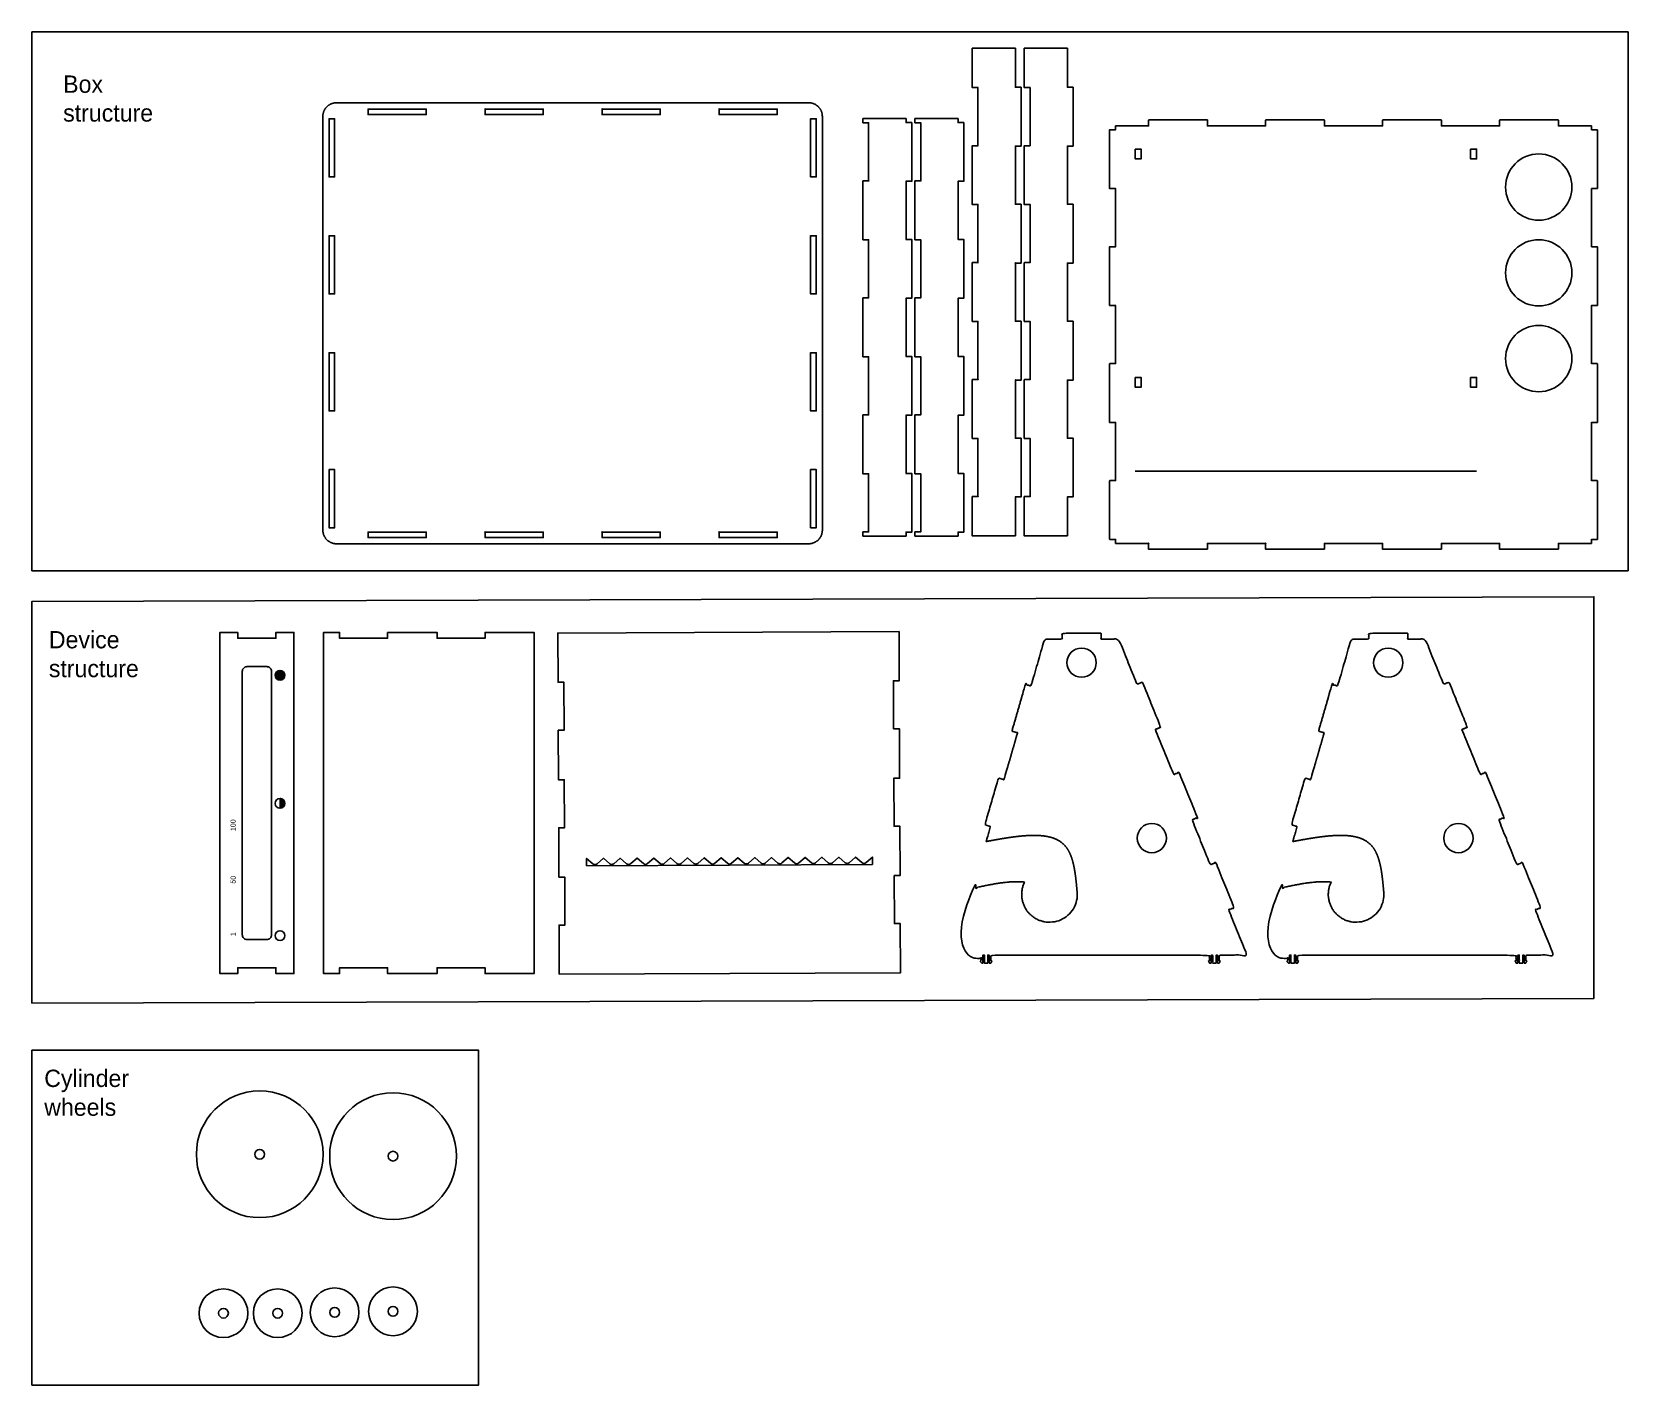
# Model space of a CAD drawing. Header units: millimetres. Extents: x 26 to 845, y 618 to 1312.
import ezdxf

# ---------------------------------------------------------------- set-up
doc = ezdxf.new("R2010")
doc.units = ezdxf.units.MM
doc.layers.get('0').update_dxf_attribs({"color": 18, "true_color": 0x000000})
pattern_1 = [(45, (-146.1885, 236.76542), (-0.21213203, 0.21213203), []), (45, (-145.977, 236.76542), (-0.21213203, 0.21213203), [0.3, -0.15])]

msp = doc.modelspace()

# ---------------------------------------------------------------- hatches: boundary and pattern name
h = msp.add_hatch()
h.set_pattern_fill('JIS_STN_1E', color=256, scale=0.3)
h.set_pattern_definition(pattern_1)
h.paths.add_polyline_path([(156.05, 982.15, 1), (151.05, 982.15, 1)])
h = msp.add_hatch()
h.set_pattern_fill('JIS_STN_1E', color=256, scale=0.3)
h.set_pattern_definition(pattern_1)
h.paths.add_polyline_path([(153.55, 918.91), (153.55, 913.91, 1)])

# ---------------------------------------------------------------- linework, layer by layer
for p, q in [((198.7, 1272.63), (228.52, 1272.63)), ((258.7, 1272.63), (288.52, 1272.63)), ((318.7, 1272.63), (348.52, 1272.63)), ((378.7, 1272.63), (408.52, 1272.63)), ((178.71, 1237.82), (178.71, 1267.64)), ((178.71, 1177.82), (178.71, 1207.64)), ((178.71, 1117.82), (178.71, 1147.64)), ((178.71, 1057.82), (178.71, 1087.64)), ((592.23, 1086.78), (767.23, 1086.78))]:
    msp.add_line(p, q)
at = {"color": 0}
for p, q in [((530.73, 1053.69), (530.73, 1073.62)), ((557.43, 1053.69), (557.43, 1073.62))]:
    msp.add_line(p, q, dxfattribs=at)
for points in [[(26.29, 1035.78), (844.97, 1035.78), (844.97, 1312.17), (26.29, 1312.17)], [(431.71, 1268.83), (431.69, 1269.3), (431.67, 1269.54), (431.64, 1269.78), (431.61, 1270.02), (431.56, 1270.25), (431.51, 1270.48), (431.45, 1270.71), (431.38, 1270.94), (431.3, 1271.17), (431.22, 1271.39), (431.13, 1271.62), (431.03, 1271.83), (430.92, 1272.05), (430.81, 1272.26), (430.69, 1272.46), (430.56, 1272.67), (430.43, 1272.86), (430.29, 1273.06), (430.14, 1273.24), (429.99, 1273.43), (429.82, 1273.6), (429.66, 1273.78), (429.49, 1273.94), (429.31, 1274.1), (429.13, 1274.26), (428.94, 1274.4), (428.75, 1274.55), (428.55, 1274.68), (428.35, 1274.81), (428.14, 1274.93), (427.93, 1275.04), (427.72, 1275.15), (427.5, 1275.25), (427.28, 1275.34), (427.05, 1275.42), (426.83, 1275.5), (426.6, 1275.57), (426.37, 1275.63), (426.13, 1275.68), (425.9, 1275.72), (425.66, 1275.76), (425.42, 1275.79), (425.19, 1275.81), (424.95, 1275.82), (424.71, 1275.83), (182.51, 1275.83), (182.27, 1275.82), (182.03, 1275.81), (181.79, 1275.79), (181.56, 1275.76), (181.32, 1275.72), (181.09, 1275.68), (180.85, 1275.63), (180.62, 1275.57), (180.39, 1275.5), (180.17, 1275.42), (179.94, 1275.34), (179.72, 1275.25), (179.5, 1275.15), (179.29, 1275.04), (179.08, 1274.93), (178.87, 1274.81), (178.67, 1274.68), (178.47, 1274.55), (178.28, 1274.4), (178.09, 1274.26), (177.91, 1274.1), (177.73, 1273.94), (177.56, 1273.78), (177.39, 1273.6), (177.23, 1273.43), (177.08, 1273.24), (176.93, 1273.06), (176.79, 1272.86), (176.66, 1272.67), (176.53, 1272.46), (176.41, 1272.26), (176.29, 1272.05), (176.19, 1271.83), (176.09, 1271.62), (176, 1271.39), (175.91, 1271.17), (175.84, 1270.94), (175.77, 1270.71), (175.71, 1270.48), (175.66, 1270.25), (175.61, 1270.02), (175.58, 1269.78), (175.55, 1269.54), (175.53, 1269.3), (175.51, 1269.07), (175.51, 1268.83), (175.51, 1056.63), (175.51, 1056.39), (175.53, 1056.15), (175.55, 1055.91), (175.58, 1055.67), (175.61, 1055.44), (175.66, 1055.2), (175.71, 1054.97), (175.77, 1054.74), (175.84, 1054.51), (175.91, 1054.28), (176, 1054.06), (176.09, 1053.84), (176.19, 1053.62), (176.29, 1053.41), (176.41, 1053.2), (176.53, 1052.99), (176.66, 1052.79), (176.79, 1052.59), (176.93, 1052.4), (177.08, 1052.21), (177.23, 1052.03), (177.39, 1051.85), (177.56, 1051.68), (177.73, 1051.51), (177.91, 1051.35), (178.09, 1051.2), (178.28, 1051.05), (178.47, 1050.91), (178.67, 1050.77), (178.87, 1050.65), (179.08, 1050.53), (179.29, 1050.41), (179.5, 1050.31), (179.72, 1050.21), (179.94, 1050.11), (180.17, 1050.03), (180.39, 1049.95), (180.62, 1049.89), (180.85, 1049.83), (181.09, 1049.77), (181.32, 1049.73), (181.56, 1049.69), (181.79, 1049.66), (182.03, 1049.64), (182.27, 1049.63), (182.51, 1049.63), (424.71, 1049.63), (424.95, 1049.63), (425.19, 1049.64), (425.42, 1049.66), (425.66, 1049.69), (425.9, 1049.73), (426.13, 1049.77), (426.37, 1049.83), (426.6, 1049.89), (426.83, 1049.95), (427.05, 1050.03), (427.28, 1050.11), (427.5, 1050.21), (427.72, 1050.31), (427.93, 1050.41), (428.14, 1050.53), (428.35, 1050.65), (428.55, 1050.77), (428.75, 1050.91), (428.94, 1051.05), (429.13, 1051.2), (429.31, 1051.35), (429.49, 1051.51), (429.66, 1051.68), (429.82, 1051.85), (429.99, 1052.03), (430.14, 1052.21), (430.29, 1052.4), (430.43, 1052.59), (430.56, 1052.79), (430.69, 1052.99), (430.81, 1053.2), (430.92, 1053.41), (431.03, 1053.62), (431.13, 1053.84), (431.22, 1054.06), (431.3, 1054.28), (431.38, 1054.51), (431.45, 1054.74), (431.51, 1054.97), (431.56, 1055.2), (431.61, 1055.44), (431.64, 1055.67), (431.67, 1055.91), (431.69, 1056.15), (431.7, 1056.39), (431.71, 1056.63)], [(592.23, 1252.05), (595.23, 1252.05), (595.23, 1247.05), (592.23, 1247.05)], [(764.23, 1252.05), (767.23, 1252.05), (767.23, 1247.05), (764.23, 1247.05)], [(592.23, 1134.93), (595.23, 1134.93), (595.23, 1129.93), (592.23, 1129.93)], [(764.23, 1134.93), (767.23, 1134.93), (767.23, 1129.93), (764.23, 1129.93)], [(26.29, 814), (827.47, 816.38), (827.47, 1022.41), (26.29, 1020.03)], [(131.88, 1004.11), (131.88, 1001.11), (151.48, 1001.11), (151.48, 1004.11), (160.68, 1004.11), (160.68, 829.11), (151.48, 829.11), (151.48, 832.11), (131.88, 832.11), (131.88, 829.11), (122.68, 829.11), (122.68, 1004.11)], [(208.69, 1004.11), (234.09, 1004.11), (234.09, 1001.11), (258.69, 1001.11), (258.69, 1004.11), (283.89, 1004.11), (283.89, 829.11), (258.69, 829.11), (258.69, 832.11), (234.09, 832.11), (234.09, 829.11), (208.69, 829.11), (208.69, 832.11), (184.09, 832.11), (184.09, 829.11), (175.89, 829.11), (175.89, 1004.11), (184.09, 1004.11), (184.09, 1001.11), (208.69, 1001.11)], [(471.03, 1004.53), (471.14, 979.33), (468.14, 979.31), (468.25, 954.72), (471.25, 954.73), (471.36, 929.33), (468.36, 929.32), (468.47, 904.72), (471.47, 904.73), (471.58, 879.41), (468.58, 879.39), (468.69, 854.79), (471.69, 854.81), (471.8, 829.6), (296.8, 828.83), (296.69, 854.04), (299.69, 854.04), (299.58, 878.64), (296.58, 878.64), (296.47, 903.96), (299.47, 903.97), (299.36, 928.57), (296.36, 928.56), (296.25, 953.96), (299.25, 953.97), (299.14, 978.57), (296.14, 978.56), (296.03, 1003.76)], [(26.29, 789.82), (255.38, 789.82), (255.38, 618.05), (26.29, 618.05)]]:
    msp.add_lwpolyline(points, close=True)
for points in [[(530.73, 1073.62), (530.72, 1073.65), (530.69, 1073.65), (530.69, 1073.62), (530.72, 1073.61), (533.65, 1073.61), (533.7, 1073.64), (533.73, 1073.69), (533.73, 1103.73), (533.7, 1103.78), (533.65, 1103.81), (530.72, 1103.81), (530.69, 1103.8), (530.69, 1103.77), (530.72, 1103.77), (530.73, 1103.8), (530.73, 1133.62), (530.72, 1133.65), (530.69, 1133.65), (530.69, 1133.62), (530.72, 1133.61), (533.65, 1133.61), (533.7, 1133.64), (533.73, 1133.69), (533.73, 1163.73), (533.7, 1163.78), (533.65, 1163.81), (530.72, 1163.81), (530.69, 1163.79), (530.69, 1163.77), (530.72, 1163.77), (530.73, 1163.8), (530.73, 1193.62), (530.72, 1193.65), (530.69, 1193.65), (530.69, 1193.62), (530.72, 1193.61), (533.65, 1193.61), (533.7, 1193.64), (533.73, 1193.69), (533.73, 1223.73), (533.7, 1223.78), (533.65, 1223.81), (530.72, 1223.81), (530.69, 1223.8), (530.69, 1223.77), (530.72, 1223.77), (530.73, 1223.8), (530.73, 1253.62), (530.72, 1253.65), (530.69, 1253.65), (530.69, 1253.62), (530.72, 1253.61), (533.65, 1253.61), (533.7, 1253.64), (533.73, 1253.69), (533.73, 1283.73), (533.7, 1283.78), (533.65, 1283.81), (530.72, 1283.81), (530.69, 1283.8), (530.69, 1283.77), (530.72, 1283.77), (530.73, 1283.8), (530.73, 1303.73), (530.7, 1303.78), (530.65, 1303.81), (508.61, 1303.81), (508.56, 1303.78), (508.53, 1303.73), (508.53, 1283.69), (508.56, 1283.64), (508.61, 1283.61), (511.54, 1283.61), (511.57, 1283.62), (511.57, 1283.65), (511.55, 1283.65), (511.53, 1283.62), (511.53, 1253.8), (511.55, 1253.77), (511.57, 1253.77), (511.57, 1253.8), (511.54, 1253.81), (508.61, 1253.81), (508.56, 1253.78), (508.53, 1253.73), (508.53, 1223.69), (508.56, 1223.64), (508.61, 1223.61), (511.54, 1223.61), (511.57, 1223.62), (511.57, 1223.65), (511.55, 1223.65), (511.53, 1223.62), (511.53, 1193.8), (511.55, 1193.77), (511.57, 1193.77), (511.57, 1193.8), (511.54, 1193.81), (508.61, 1193.81), (508.56, 1193.78), (508.53, 1193.73), (508.53, 1163.69), (508.56, 1163.64), (508.61, 1163.61), (511.54, 1163.61), (511.57, 1163.62), (511.57, 1163.65), (511.55, 1163.65), (511.53, 1163.62), (511.53, 1133.8), (511.55, 1133.77), (511.57, 1133.77), (511.57, 1133.8), (511.54, 1133.81), (508.61, 1133.81), (508.56, 1133.78), (508.53, 1133.73), (508.53, 1103.69), (508.56, 1103.64), (508.61, 1103.61), (511.54, 1103.61), (511.57, 1103.62), (511.57, 1103.65), (511.55, 1103.65), (511.53, 1103.62), (511.53, 1073.8), (511.55, 1073.77), (511.57, 1073.77), (511.57, 1073.8), (511.54, 1073.81), (508.61, 1073.81), (508.56, 1073.78), (508.53, 1073.73), (508.53, 1053.69), (508.56, 1053.64), (508.61, 1053.61), (530.65, 1053.61), (530.7, 1053.64), (530.73, 1053.69)], [(557.43, 1073.62), (557.42, 1073.65), (557.39, 1073.65), (557.39, 1073.62), (557.42, 1073.61), (560.35, 1073.61), (560.4, 1073.64), (560.43, 1073.69), (560.43, 1103.73), (560.4, 1103.78), (560.35, 1103.81), (557.42, 1103.81), (557.39, 1103.8), (557.39, 1103.77), (557.42, 1103.77), (557.43, 1103.8), (557.43, 1133.62), (557.42, 1133.65), (557.39, 1133.65), (557.39, 1133.62), (557.42, 1133.61), (560.35, 1133.61), (560.4, 1133.64), (560.43, 1133.69), (560.43, 1163.73), (560.4, 1163.78), (560.35, 1163.81), (557.42, 1163.81), (557.39, 1163.79), (557.39, 1163.77), (557.42, 1163.77), (557.43, 1163.8), (557.43, 1193.62), (557.42, 1193.65), (557.39, 1193.65), (557.39, 1193.62), (557.42, 1193.61), (560.35, 1193.61), (560.4, 1193.64), (560.43, 1193.69), (560.43, 1223.73), (560.4, 1223.78), (560.35, 1223.81), (557.42, 1223.81), (557.39, 1223.8), (557.39, 1223.77), (557.42, 1223.77), (557.43, 1223.8), (557.43, 1253.62), (557.42, 1253.65), (557.39, 1253.65), (557.39, 1253.62), (557.42, 1253.61), (560.35, 1253.61), (560.4, 1253.64), (560.43, 1253.69), (560.43, 1283.73), (560.4, 1283.78), (560.35, 1283.81), (557.42, 1283.81), (557.39, 1283.8), (557.39, 1283.77), (557.42, 1283.77), (557.43, 1283.8), (557.43, 1303.73), (557.4, 1303.78), (557.35, 1303.81), (535.32, 1303.81), (535.26, 1303.78), (535.23, 1303.73), (535.23, 1283.69), (535.26, 1283.64), (535.32, 1283.61), (538.24, 1283.61), (538.27, 1283.62), (538.27, 1283.65), (538.25, 1283.65), (538.23, 1283.62), (538.23, 1253.8), (538.25, 1253.77), (538.27, 1253.77), (538.27, 1253.8), (538.24, 1253.81), (535.32, 1253.81), (535.26, 1253.78), (535.23, 1253.73), (535.23, 1223.69), (535.26, 1223.64), (535.32, 1223.61), (538.24, 1223.61), (538.27, 1223.62), (538.27, 1223.65), (538.25, 1223.65), (538.23, 1223.62), (538.23, 1193.8), (538.25, 1193.77), (538.27, 1193.77), (538.27, 1193.8), (538.24, 1193.81), (535.32, 1193.81), (535.26, 1193.78), (535.23, 1193.73), (535.23, 1163.69), (535.26, 1163.64), (535.32, 1163.61), (538.24, 1163.61), (538.27, 1163.62), (538.27, 1163.65), (538.25, 1163.65), (538.23, 1163.62), (538.23, 1133.8), (538.25, 1133.77), (538.27, 1133.77), (538.27, 1133.8), (538.24, 1133.81), (535.32, 1133.81), (535.26, 1133.78), (535.23, 1133.73), (535.23, 1103.69), (535.26, 1103.64), (535.32, 1103.61), (538.24, 1103.61), (538.27, 1103.62), (538.27, 1103.65), (538.25, 1103.65), (538.23, 1103.62), (538.23, 1073.8), (538.25, 1073.77), (538.27, 1073.77), (538.27, 1073.8), (538.24, 1073.81), (535.32, 1073.81), (535.26, 1073.78), (535.23, 1073.73), (535.23, 1053.69), (535.26, 1053.64), (535.32, 1053.61), (557.35, 1053.61), (557.4, 1053.64), (557.43, 1053.69)], [(474.66, 1055.54), (474.64, 1055.57), (474.62, 1055.57), (474.61, 1055.54), (474.64, 1055.53), (477.57, 1055.53), (477.62, 1055.56), (477.66, 1055.61), (477.66, 1085.65), (477.62, 1085.7), (477.57, 1085.73), (474.64, 1085.73), (474.61, 1085.71), (474.62, 1085.69), (474.64, 1085.69), (474.66, 1085.72), (474.66, 1115.54), (474.64, 1115.57), (474.62, 1115.57), (474.61, 1115.54), (474.64, 1115.53), (477.57, 1115.53), (477.62, 1115.56), (477.66, 1115.61), (477.66, 1145.65), (477.62, 1145.7), (477.57, 1145.73), (474.64, 1145.73), (474.61, 1145.71), (474.62, 1145.69), (474.64, 1145.69), (474.66, 1145.72), (474.66, 1175.54), (474.64, 1175.57), (474.62, 1175.57), (474.61, 1175.54), (474.64, 1175.53), (477.57, 1175.53), (477.62, 1175.56), (477.66, 1175.61), (477.66, 1205.65), (477.62, 1205.7), (477.57, 1205.73), (474.64, 1205.73), (474.61, 1205.71), (474.62, 1205.69), (474.64, 1205.69), (474.66, 1205.72), (474.66, 1235.54), (474.64, 1235.57), (474.62, 1235.57), (474.61, 1235.54), (474.64, 1235.53), (477.57, 1235.53), (477.62, 1235.56), (477.66, 1235.61), (477.66, 1265.65), (477.62, 1265.7), (477.57, 1265.73), (474.64, 1265.73), (474.61, 1265.71), (474.62, 1265.69), (474.64, 1265.69), (474.66, 1265.72), (474.66, 1267.64), (474.62, 1267.7), (474.57, 1267.73), (452.54, 1267.73), (452.48, 1267.7), (452.45, 1267.64), (452.45, 1265.61), (452.48, 1265.56), (452.54, 1265.53), (455.46, 1265.53), (455.5, 1265.55), (455.49, 1265.57), (455.47, 1265.57), (455.45, 1265.54), (455.45, 1235.72), (455.47, 1235.69), (455.49, 1235.69), (455.5, 1235.71), (455.46, 1235.73), (452.54, 1235.73), (452.48, 1235.7), (452.45, 1235.65), (452.45, 1205.61), (452.48, 1205.56), (452.54, 1205.53), (455.46, 1205.53), (455.5, 1205.54), (455.49, 1205.57), (455.47, 1205.57), (455.45, 1205.54), (455.45, 1175.72), (455.47, 1175.69), (455.49, 1175.69), (455.5, 1175.71), (455.46, 1175.73), (452.54, 1175.73), (452.48, 1175.7), (452.45, 1175.65), (452.45, 1145.61), (452.48, 1145.56), (452.54, 1145.53), (455.46, 1145.53), (455.5, 1145.54), (455.49, 1145.57), (455.47, 1145.57), (455.45, 1145.54), (455.45, 1115.72), (455.47, 1115.69), (455.49, 1115.69), (455.5, 1115.71), (455.46, 1115.73), (452.54, 1115.73), (452.48, 1115.7), (452.45, 1115.65), (452.45, 1085.61), (452.48, 1085.56), (452.54, 1085.53), (455.46, 1085.53), (455.5, 1085.54), (455.49, 1085.57), (455.47, 1085.57), (455.45, 1085.54), (455.45, 1055.72), (455.47, 1055.69), (455.49, 1055.69), (455.5, 1055.71), (455.46, 1055.73), (452.54, 1055.73), (452.48, 1055.7), (452.45, 1055.65), (452.45, 1053.61), (452.48, 1053.56), (452.54, 1053.53), (474.57, 1053.53), (474.62, 1053.56), (474.66, 1053.61), (474.66, 1055.54)], [(501.35, 1055.54), (501.34, 1055.57), (501.32, 1055.57), (501.31, 1055.54), (501.34, 1055.53), (504.27, 1055.53), (504.32, 1055.56), (504.35, 1055.61), (504.35, 1085.65), (504.32, 1085.7), (504.27, 1085.73), (501.34, 1085.73), (501.31, 1085.71), (501.32, 1085.69), (501.34, 1085.69), (501.35, 1085.72), (501.35, 1115.54), (501.34, 1115.57), (501.32, 1115.57), (501.31, 1115.54), (501.34, 1115.53), (504.27, 1115.53), (504.32, 1115.56), (504.35, 1115.61), (504.35, 1145.65), (504.32, 1145.7), (504.27, 1145.73), (501.34, 1145.73), (501.31, 1145.71), (501.32, 1145.69), (501.34, 1145.69), (501.35, 1145.72), (501.35, 1175.54), (501.34, 1175.57), (501.32, 1175.57), (501.31, 1175.54), (501.34, 1175.53), (504.27, 1175.53), (504.32, 1175.56), (504.35, 1175.61), (504.35, 1205.65), (504.32, 1205.7), (504.27, 1205.73), (501.34, 1205.73), (501.31, 1205.71), (501.32, 1205.69), (501.34, 1205.69), (501.35, 1205.72), (501.35, 1235.54), (501.34, 1235.57), (501.32, 1235.57), (501.31, 1235.54), (501.34, 1235.53), (504.27, 1235.53), (504.32, 1235.56), (504.35, 1235.61), (504.35, 1265.65), (504.32, 1265.7), (504.27, 1265.73), (501.34, 1265.73), (501.31, 1265.71), (501.32, 1265.69), (501.34, 1265.69), (501.35, 1265.72), (501.35, 1267.64), (501.32, 1267.7), (501.27, 1267.73), (479.24, 1267.73), (479.18, 1267.7), (479.15, 1267.64), (479.15, 1265.61), (479.18, 1265.56), (479.24, 1265.53), (482.16, 1265.53), (482.2, 1265.55), (482.19, 1265.57), (482.17, 1265.57), (482.15, 1265.54), (482.15, 1235.72), (482.17, 1235.69), (482.19, 1235.69), (482.2, 1235.71), (482.16, 1235.73), (479.24, 1235.73), (479.18, 1235.7), (479.15, 1235.65), (479.15, 1205.61), (479.18, 1205.56), (479.24, 1205.53), (482.16, 1205.53), (482.2, 1205.54), (482.19, 1205.57), (482.17, 1205.57), (482.15, 1205.54), (482.15, 1175.72), (482.17, 1175.69), (482.19, 1175.69), (482.2, 1175.71), (482.16, 1175.73), (479.24, 1175.73), (479.18, 1175.7), (479.15, 1175.65), (479.15, 1145.61), (479.18, 1145.56), (479.24, 1145.53), (482.16, 1145.53), (482.2, 1145.54), (482.19, 1145.57), (482.17, 1145.57), (482.15, 1145.54), (482.15, 1115.72), (482.17, 1115.69), (482.19, 1115.69), (482.2, 1115.71), (482.16, 1115.73), (479.24, 1115.73), (479.18, 1115.7), (479.15, 1115.65), (479.15, 1085.61), (479.18, 1085.56), (479.24, 1085.53), (482.16, 1085.53), (482.2, 1085.54), (482.19, 1085.57), (482.17, 1085.57), (482.15, 1085.54), (482.15, 1055.72), (482.17, 1055.69), (482.19, 1055.69), (482.2, 1055.71), (482.16, 1055.73), (479.24, 1055.73), (479.18, 1055.7), (479.15, 1055.65), (479.15, 1053.61), (479.18, 1053.56), (479.24, 1053.53), (501.27, 1053.53), (501.32, 1053.56), (501.35, 1053.61), (501.35, 1055.54)], [(599.06, 1049.81), (599.1, 1049.83), (599.09, 1049.85), (599.07, 1049.85), (599.06, 1049.82), (599.06, 1046.89), (599.08, 1046.84), (599.14, 1046.81), (629.17, 1046.81), (629.23, 1046.84), (629.26, 1046.89), (629.26, 1049.82), (629.24, 1049.85), (629.22, 1049.85), (629.21, 1049.83), (629.24, 1049.81), (659.06, 1049.81), (659.1, 1049.83), (659.09, 1049.85), (659.07, 1049.85), (659.05, 1049.82), (659.05, 1046.89), (659.08, 1046.84), (659.14, 1046.81), (689.17, 1046.81), (689.23, 1046.84), (689.26, 1046.89), (689.26, 1049.82), (689.24, 1049.85), (689.22, 1049.85), (689.21, 1049.83), (689.24, 1049.81), (719.06, 1049.81), (719.1, 1049.83), (719.09, 1049.85), (719.07, 1049.85), (719.05, 1049.82), (719.05, 1046.89), (719.08, 1046.84), (719.14, 1046.81), (749.17, 1046.81), (749.23, 1046.84), (749.26, 1046.89), (749.26, 1049.82), (749.24, 1049.85), (749.22, 1049.85), (749.21, 1049.83), (749.24, 1049.81), (779.07, 1049.81), (779.1, 1049.83), (779.09, 1049.85), (779.07, 1049.85), (779.06, 1049.82), (779.06, 1046.89), (779.08, 1046.84), (779.14, 1046.81), (809.17, 1046.81), (809.23, 1046.84), (809.26, 1046.89), (809.26, 1049.82), (809.24, 1049.85), (809.22, 1049.85), (809.21, 1049.83), (809.24, 1049.81), (826.17, 1049.81), (826.22, 1049.84), (826.26, 1049.89), (826.26, 1051.82), (826.24, 1051.85), (826.22, 1051.85), (826.21, 1051.83), (826.24, 1051.81), (829.17, 1051.81), (829.23, 1051.84), (829.26, 1051.89), (829.26, 1081.93), (829.23, 1081.98), (829.17, 1082.01), (826.24, 1082.01), (826.21, 1082), (826.22, 1081.97), (826.24, 1081.97), (826.26, 1082), (826.26, 1111.82), (826.24, 1111.85), (826.22, 1111.85), (826.21, 1111.83), (826.24, 1111.81), (829.17, 1111.81), (829.23, 1111.84), (829.26, 1111.89), (829.26, 1141.93), (829.23, 1141.98), (829.17, 1142.01), (826.24, 1142.01), (826.21, 1142), (826.22, 1141.97), (826.24, 1141.97), (826.26, 1142), (826.26, 1171.82), (826.24, 1171.85), (826.22, 1171.85), (826.21, 1171.83), (826.24, 1171.81), (829.17, 1171.81), (829.23, 1171.84), (829.26, 1171.89), (829.26, 1201.93), (829.23, 1201.98), (829.17, 1202.01), (826.24, 1202.01), (826.21, 1202), (826.22, 1201.97), (826.24, 1201.97), (826.26, 1202), (826.26, 1231.82), (826.24, 1231.85), (826.22, 1231.85), (826.21, 1231.82), (826.24, 1231.81), (829.17, 1231.81), (829.23, 1231.84), (829.26, 1231.89), (829.26, 1261.93), (829.23, 1261.98), (829.17, 1262.01), (826.24, 1262.01), (826.21, 1262), (826.22, 1261.97), (826.24, 1261.97), (826.26, 1262), (826.26, 1263.93), (826.22, 1263.98), (826.17, 1264.01), (809.24, 1264.01), (809.21, 1264), (809.22, 1263.97), (809.24, 1263.97), (809.26, 1264), (809.26, 1266.93), (809.23, 1266.98), (809.17, 1267.01), (779.14, 1267.01), (779.08, 1266.98), (779.06, 1266.93), (779.06, 1264), (779.07, 1263.97), (779.09, 1263.97), (779.1, 1264), (779.07, 1264.01), (749.24, 1264.01), (749.21, 1264), (749.22, 1263.97), (749.24, 1263.97), (749.26, 1264), (749.26, 1266.93), (749.23, 1266.98), (749.17, 1267.01), (719.14, 1267.01), (719.08, 1266.98), (719.05, 1266.93), (719.05, 1264), (719.07, 1263.97), (719.09, 1263.97), (719.1, 1264), (719.06, 1264.01), (689.24, 1264.01), (689.21, 1264), (689.22, 1263.97), (689.24, 1263.97), (689.26, 1264), (689.26, 1266.93), (689.23, 1266.98), (689.17, 1267.01), (659.14, 1267.01), (659.08, 1266.98), (659.05, 1266.93), (659.05, 1264), (659.07, 1263.97), (659.09, 1263.97), (659.1, 1264), (659.06, 1264.01), (629.24, 1264.01), (629.21, 1264), (629.22, 1263.97), (629.24, 1263.97), (629.26, 1264), (629.26, 1266.93), (629.23, 1266.98), (629.17, 1267.01), (599.14, 1267.01), (599.08, 1266.98), (599.06, 1266.93), (599.06, 1264), (599.07, 1263.97), (599.09, 1263.97), (599.1, 1264), (599.06, 1264.01), (582.14, 1264.01), (582.08, 1263.98), (582.06, 1263.93), (582.06, 1262), (582.07, 1261.97), (582.09, 1261.97), (582.1, 1262), (582.07, 1262.01), (579.14, 1262.01), (579.08, 1261.98), (579.06, 1261.93), (579.06, 1231.89), (579.08, 1231.84), (579.14, 1231.81), (582.07, 1231.81), (582.1, 1231.82), (582.09, 1231.85), (582.07, 1231.85), (582.06, 1231.82), (582.06, 1202), (582.07, 1201.97), (582.09, 1201.97), (582.1, 1202), (582.07, 1202.01), (579.14, 1202.01), (579.08, 1201.98), (579.06, 1201.93), (579.06, 1171.89), (579.08, 1171.84), (579.14, 1171.81), (582.07, 1171.81), (582.1, 1171.83), (582.09, 1171.85), (582.07, 1171.85), (582.06, 1171.82), (582.06, 1142), (582.07, 1141.97), (582.09, 1141.97), (582.1, 1142), (582.07, 1142.01), (579.14, 1142.01), (579.08, 1141.98), (579.06, 1141.93), (579.06, 1111.89), (579.08, 1111.84), (579.14, 1111.81), (582.07, 1111.81), (582.1, 1111.83), (582.09, 1111.85), (582.07, 1111.85), (582.06, 1111.82), (582.06, 1082), (582.07, 1081.97), (582.09, 1081.97), (582.1, 1082), (582.07, 1082.01), (579.14, 1082.01), (579.08, 1081.98), (579.06, 1081.93), (579.06, 1051.89), (579.08, 1051.84), (579.14, 1051.81), (582.07, 1051.81), (582.1, 1051.83), (582.09, 1051.85), (582.07, 1051.85), (582.06, 1051.82), (582.06, 1049.89), (582.08, 1049.84), (582.14, 1049.81), (599.06, 1049.81)]]:
    msp.add_lwpolyline(points, dxfattribs=at)
for points in [[(228.52, 1272.63), (228.55, 1272.64), (228.55, 1272.66), (228.52, 1272.67), (228.51, 1272.64), (228.51, 1269.82), (228.52, 1269.78), (228.55, 1269.79), (228.55, 1269.81), (228.52, 1269.83), (198.7, 1269.83), (198.67, 1269.81), (198.67, 1269.79), (198.7, 1269.78), (198.71, 1269.82), (198.71, 1272.64), (198.7, 1272.67), (198.67, 1272.66), (198.67, 1272.64), (198.7, 1272.63)], [(288.52, 1272.63), (288.55, 1272.64), (288.55, 1272.66), (288.52, 1272.67), (288.51, 1272.64), (288.51, 1269.82), (288.52, 1269.78), (288.55, 1269.79), (288.55, 1269.81), (288.52, 1269.83), (258.7, 1269.83), (258.67, 1269.81), (258.67, 1269.79), (258.69, 1269.78), (258.71, 1269.82), (258.71, 1272.64), (258.69, 1272.67), (258.67, 1272.66), (258.67, 1272.64), (258.7, 1272.63)], [(348.52, 1272.63), (348.55, 1272.64), (348.55, 1272.66), (348.52, 1272.67), (348.51, 1272.64), (348.51, 1269.82), (348.52, 1269.78), (348.55, 1269.79), (348.55, 1269.81), (348.52, 1269.83), (318.7, 1269.83), (318.67, 1269.81), (318.67, 1269.79), (318.7, 1269.78), (318.71, 1269.82), (318.71, 1272.64), (318.7, 1272.67), (318.67, 1272.66), (318.67, 1272.64), (318.7, 1272.63)], [(408.52, 1272.63), (408.55, 1272.64), (408.55, 1272.66), (408.52, 1272.67), (408.51, 1272.64), (408.51, 1269.82), (408.52, 1269.78), (408.55, 1269.79), (408.55, 1269.81), (408.52, 1269.83), (378.7, 1269.83), (378.67, 1269.81), (378.67, 1269.79), (378.7, 1269.78), (378.71, 1269.82), (378.71, 1272.64), (378.7, 1272.67), (378.67, 1272.66), (378.67, 1272.64), (378.7, 1272.63)], [(178.71, 1267.64), (178.7, 1267.67), (178.67, 1267.66), (178.67, 1267.64), (178.7, 1267.63), (181.52, 1267.63), (181.55, 1267.64), (181.55, 1267.66), (181.52, 1267.67), (181.51, 1267.64), (181.51, 1237.82), (181.52, 1237.79), (181.55, 1237.79), (181.55, 1237.81), (181.52, 1237.83), (178.7, 1237.83), (178.67, 1237.81), (178.67, 1237.79), (178.7, 1237.79), (178.71, 1237.82)], [(428.51, 1267.64), (428.51, 1237.82), (428.52, 1237.79), (428.55, 1237.79), (428.55, 1237.81), (428.52, 1237.83), (425.7, 1237.83), (425.67, 1237.81), (425.67, 1237.79), (425.69, 1237.79), (425.71, 1237.82), (425.71, 1267.64), (425.69, 1267.67), (425.67, 1267.66), (425.67, 1267.64), (425.7, 1267.63), (428.52, 1267.63), (428.55, 1267.64), (428.55, 1267.66), (428.52, 1267.67), (428.51, 1267.64)], [(178.71, 1207.64), (178.7, 1207.67), (178.67, 1207.66), (178.67, 1207.64), (178.7, 1207.63), (181.52, 1207.63), (181.55, 1207.64), (181.55, 1207.66), (181.52, 1207.67), (181.51, 1207.64), (181.51, 1177.82), (181.52, 1177.78), (181.55, 1177.79), (181.55, 1177.81), (181.52, 1177.83), (178.7, 1177.83), (178.67, 1177.81), (178.67, 1177.79), (178.7, 1177.78), (178.71, 1177.82)], [(428.51, 1207.64), (428.51, 1177.82), (428.52, 1177.78), (428.55, 1177.79), (428.55, 1177.81), (428.52, 1177.83), (425.7, 1177.83), (425.67, 1177.81), (425.67, 1177.79), (425.69, 1177.78), (425.71, 1177.82), (425.71, 1207.64), (425.69, 1207.67), (425.67, 1207.66), (425.67, 1207.64), (425.7, 1207.63), (428.52, 1207.63), (428.55, 1207.64), (428.55, 1207.66), (428.52, 1207.67), (428.51, 1207.64)], [(178.71, 1147.64), (178.7, 1147.67), (178.67, 1147.66), (178.67, 1147.64), (178.7, 1147.63), (181.52, 1147.63), (181.55, 1147.64), (181.55, 1147.66), (181.52, 1147.67), (181.51, 1147.64), (181.51, 1117.82), (181.52, 1117.78), (181.55, 1117.79), (181.55, 1117.81), (181.52, 1117.83), (178.7, 1117.83), (178.67, 1117.81), (178.67, 1117.79), (178.7, 1117.78), (178.71, 1117.82)], [(428.51, 1147.64), (428.51, 1117.82), (428.52, 1117.78), (428.55, 1117.79), (428.55, 1117.81), (428.52, 1117.83), (425.7, 1117.83), (425.67, 1117.81), (425.67, 1117.79), (425.69, 1117.78), (425.71, 1117.82), (425.71, 1147.64), (425.69, 1147.67), (425.67, 1147.66), (425.67, 1147.64), (425.7, 1147.63), (428.52, 1147.63), (428.55, 1147.64), (428.55, 1147.66), (428.52, 1147.67), (428.51, 1147.64)], [(178.71, 1087.64), (178.7, 1087.67), (178.67, 1087.66), (178.67, 1087.64), (178.7, 1087.63), (181.52, 1087.63), (181.55, 1087.64), (181.55, 1087.66), (181.52, 1087.67), (181.51, 1087.64), (181.51, 1057.82), (181.52, 1057.78), (181.55, 1057.79), (181.55, 1057.81), (181.52, 1057.83), (178.7, 1057.83), (178.67, 1057.81), (178.67, 1057.79), (178.7, 1057.78), (178.71, 1057.82)], [(428.51, 1087.64), (428.51, 1057.82), (428.52, 1057.78), (428.55, 1057.79), (428.55, 1057.81), (428.52, 1057.83), (425.7, 1057.83), (425.67, 1057.81), (425.67, 1057.79), (425.69, 1057.78), (425.71, 1057.82), (425.71, 1087.64), (425.69, 1087.67), (425.67, 1087.66), (425.67, 1087.64), (425.7, 1087.63), (428.52, 1087.63), (428.55, 1087.64), (428.55, 1087.66), (428.52, 1087.67), (428.51, 1087.64)], [(228.52, 1052.83), (198.7, 1052.83), (198.67, 1052.81), (198.67, 1052.79), (198.7, 1052.79), (198.71, 1052.82), (198.71, 1055.64), (198.7, 1055.67), (198.67, 1055.66), (198.67, 1055.64), (198.7, 1055.63), (228.52, 1055.63), (228.55, 1055.64), (228.55, 1055.66), (228.52, 1055.67), (228.51, 1055.64), (228.51, 1052.82), (228.52, 1052.79), (228.55, 1052.79), (228.55, 1052.81), (228.52, 1052.83)], [(288.52, 1052.83), (258.7, 1052.83), (258.67, 1052.81), (258.67, 1052.79), (258.69, 1052.79), (258.71, 1052.82), (258.71, 1055.64), (258.69, 1055.67), (258.67, 1055.66), (258.67, 1055.64), (258.7, 1055.63), (288.52, 1055.63), (288.55, 1055.64), (288.55, 1055.66), (288.52, 1055.67), (288.51, 1055.64), (288.51, 1052.82), (288.52, 1052.79), (288.55, 1052.79), (288.55, 1052.81), (288.52, 1052.83)], [(348.52, 1052.83), (318.7, 1052.83), (318.67, 1052.81), (318.67, 1052.79), (318.7, 1052.79), (318.71, 1052.82), (318.71, 1055.64), (318.7, 1055.67), (318.67, 1055.66), (318.67, 1055.64), (318.7, 1055.63), (348.52, 1055.63), (348.55, 1055.64), (348.55, 1055.66), (348.52, 1055.67), (348.51, 1055.64), (348.51, 1052.82), (348.52, 1052.79), (348.55, 1052.79), (348.55, 1052.81), (348.52, 1052.83)], [(408.52, 1052.83), (378.7, 1052.83), (378.67, 1052.81), (378.67, 1052.79), (378.7, 1052.79), (378.71, 1052.82), (378.71, 1055.64), (378.7, 1055.67), (378.67, 1055.66), (378.67, 1055.64), (378.7, 1055.63), (408.52, 1055.63), (408.55, 1055.64), (408.55, 1055.66), (408.52, 1055.67), (408.51, 1055.64), (408.51, 1052.82), (408.52, 1052.79), (408.55, 1052.79), (408.55, 1052.81), (408.52, 1052.83)]]:
    msp.add_lwpolyline(points)
for points in [[(146.7, 986.61), (136.65, 986.61, 0.414214), (134.18, 984.13), (134.18, 849.08, 0.414214), (136.65, 846.61), (146.7, 846.61, 0.414214), (149.18, 849.08), (149.18, 984.13, 0.414214), (146.7, 986.61)], [(310.81, 884.48), (310.79, 888.25), (314.05, 885.43, 0.375471), (316.18, 885.44), (319.41, 888.29), (322.67, 885.47, 0.375471), (324.8, 885.48), (328.03, 888.33), (331.29, 885.51, 0.375471), (333.42, 885.52), (336.65, 888.37), (339.91, 885.55, 0.375471), (342.04, 885.55), (345.28, 888.4), (348.53, 885.58, 0.375471), (350.66, 885.59), (353.9, 888.44), (357.15, 885.62, 0.375471), (359.29, 885.63), (362.52, 888.48), (365.77, 885.66, 0.375471), (367.91, 885.67), (371.14, 888.52), (374.39, 885.7, 0.375471), (376.53, 885.71), (379.76, 888.56), (383.02, 885.73, 0.375471), (385.15, 885.74), (388.38, 888.59), (391.64, 885.77, 0.375471), (393.77, 885.78), (397, 888.63), (400.26, 885.81, 0.375471), (402.39, 885.82), (405.62, 888.67), (408.88, 885.85, 0.375471), (411.01, 885.86), (414.24, 888.71), (417.5, 885.89, 0.375471), (419.63, 885.9), (422.87, 888.75), (426.12, 885.92, 0.375471), (428.26, 885.93), (431.49, 888.78), (434.74, 885.96, 0.375471), (436.88, 885.97), (440.11, 888.82), (443.36, 886, 0.375471), (445.5, 886.01), (448.73, 888.86), (451.98, 886.04, 0.375471), (454.12, 886.05), (457.35, 888.9), (457.37, 885.13), (310.81, 884.48)]]:
    msp.add_lwpolyline(points, format="xyb")
for points in [[(153.55, 918.91, 1), (153.55, 913.91)], [(153.55, 913.91, 1), (153.55, 918.91)]]:
    msp.add_lwpolyline(points, format="xyb", close=True)
for centre, radius in [((799.15, 1232.56), 17), ((799.15, 1188.59), 17), ((799.15, 1144.61), 17), ((564.68, 988.62), 7.5), ((721.95, 988.62), 7.5), ((153.55, 982.15), 2.5), ((600.7, 898.63), 7.5), ((757.97, 898.63), 7.5), ((153.55, 848.62), 2.5), ((143.13, 736.45), 32.5), ((211.51, 735.48), 32.5), ((143.13, 736.45), 2.5), ((211.51, 735.48), 2.5), ((124.54, 654.92), 12.5), ((152.37, 654.92), 12.5), ((181.54, 655.37), 12.5), ((211.51, 655.88), 12.5), ((124.54, 654.92), 2.5), ((152.37, 654.92), 2.5), ((181.54, 655.37), 2.5), ((211.51, 655.88), 2.5)]:
    msp.add_circle(centre, radius)
for points in [[(605.28, 955.49), (604.35, 955.11), (603.42, 954.74), (602.5, 954.36), (603.42, 954.74), (604.35, 955.11), (605.28, 955.49), (602.14, 963.21), (599.01, 970.93), (595.87, 978.65), (594.94, 978.28), (594.02, 977.9), (593.09, 977.53), (589.95, 985.25), (586.82, 992.97), (583.68, 1000.69), (580.68, 1000.69), (577.68, 1000.69), (574.68, 1000.69), (574.68, 1001.69), (574.68, 1002.69), (574.68, 1003.69), (568.01, 1003.69), (561.35, 1003.69), (554.68, 1003.69), (554.68, 1002.69), (554.68, 1001.69), (554.68, 1000.69), (551.68, 1000.69), (548.68, 1000.69), (545.68, 1000.69), (543.37, 992.68), (541.06, 984.67), (538.75, 976.67), (537.79, 976.94), (536.83, 977.22), (535.87, 977.5), (533.56, 969.49), (531.25, 961.48), (528.94, 953.48), (529.9, 953.2), (530.86, 952.92), (531.82, 952.65), (529.51, 944.64), (527.2, 936.63), (524.89, 928.63), (523.93, 928.9), (522.97, 929.18), (522.01, 929.46), (519.7, 921.45), (517.39, 913.44), (515.08, 905.44), (516.04, 905.16), (517, 904.88), (517.96, 904.61), (517.22, 902.03), (516.48, 899.46), (515.73, 896.89), (532.38, 899.93), (559.55, 904.88), (561.66, 879.54), (562.48, 869.74), (562.48, 863.66), (559.05, 858.65), (553.38, 856.44), (547.72, 854.24), (541.8, 855.62), (537.7, 860.1), (533.59, 864.58), (532.73, 870.6), (535.42, 876.05), (527.86, 876.97), (518.33, 874.92), (508.8, 872.87), (505.51, 861.45), (502.22, 850.04), (498.92, 838.62), (503.67, 838.62), (508.42, 838.62), (513.16, 838.62), (513.16, 837.62), (513.16, 836.62), (513.16, 835.62), (513.16, 836.62), (513.16, 837.62), (513.16, 838.62), (513.16, 837.62), (513.16, 836.62), (513.16, 835.62), (512.99, 835.62), (512.83, 835.62), (512.66, 835.62), (512.83, 835.25), (512.99, 834.88), (513.16, 834.51), (513.47, 834.51), (513.78, 834.51), (514.1, 834.51), (514.1, 835.88), (514.1, 837.25), (514.1, 838.62), (514.33, 838.62), (514.56, 838.62), (514.8, 838.62), (514.8, 837.25), (514.8, 835.88), (514.8, 834.51), (515.37, 834.51), (515.95, 834.51), (516.53, 834.51), (516.53, 835.88), (516.53, 837.25), (516.53, 838.62), (516.76, 838.62), (516.99, 838.62), (517.23, 838.62), (517.23, 837.25), (517.23, 835.88), (517.23, 834.51), (517.54, 834.51), (517.85, 834.51), (518.16, 834.51), (518.33, 834.88), (518.49, 835.25), (518.66, 835.62), (518.49, 835.62), (518.33, 835.62), (518.16, 835.62), (518.16, 836.62), (518.16, 837.62), (518.16, 838.62), (555.53, 838.62), (592.91, 838.62), (630.28, 838.62), (630.28, 837.62), (630.28, 836.62), (630.28, 835.62), (630.11, 835.62), (629.95, 835.62), (629.78, 835.62), (629.95, 835.25), (630.11, 834.88), (630.28, 834.51), (630.59, 834.51), (630.9, 834.51), (631.21, 834.51), (631.21, 835.88), (631.21, 837.25), (631.21, 838.62), (631.45, 838.62), (631.68, 838.62), (631.91, 838.62), (631.91, 837.25), (631.91, 835.88), (631.91, 834.51), (632.49, 834.51), (633.07, 834.51), (633.65, 834.51), (633.65, 835.88), (633.65, 837.25), (633.65, 838.62), (633.88, 838.62), (634.11, 838.62), (634.35, 838.62), (634.35, 837.25), (634.35, 835.88), (634.35, 834.51), (634.66, 834.51), (634.97, 834.51), (635.28, 834.51), (635.45, 834.88), (635.61, 835.25), (635.78, 835.62), (635.61, 835.62), (635.45, 835.62), (635.28, 835.62), (635.28, 836.62), (635.28, 837.62), (635.28, 838.62), (640.02, 838.62), (644.77, 838.62), (649.51, 838.62), (646.38, 846.34), (643.24, 854.06), (640.1, 861.78), (641.03, 862.16), (641.96, 862.53), (642.89, 862.91), (639.75, 870.63), (636.61, 878.35), (633.48, 886.07), (632.55, 885.7), (631.62, 885.32), (630.7, 884.95), (627.57, 892.64), (624.44, 900.34), (621.32, 908.04), (622.24, 908.41), (623.17, 908.79), (624.1, 909.16), (620.96, 916.88), (617.82, 924.61), (614.69, 932.33), (613.76, 931.95), (612.83, 931.58), (611.91, 931.2), (608.77, 938.92), (605.63, 946.64), (602.5, 954.36)], [(762.55, 955.49), (761.63, 955.11), (760.7, 954.74), (759.77, 954.36), (760.7, 954.74), (761.63, 955.11), (762.55, 955.49), (759.42, 963.21), (756.28, 970.93), (753.14, 978.65), (752.22, 978.28), (751.29, 977.9), (750.36, 977.53), (747.23, 985.25), (744.09, 992.97), (740.95, 1000.69), (737.95, 1000.69), (734.95, 1000.69), (731.95, 1000.69), (731.95, 1001.69), (731.95, 1002.69), (731.95, 1003.69), (725.29, 1003.69), (718.62, 1003.69), (711.95, 1003.69), (711.95, 1002.69), (711.95, 1001.69), (711.95, 1000.69), (708.95, 1000.69), (705.95, 1000.69), (702.95, 1000.69), (700.64, 992.68), (698.33, 984.67), (696.02, 976.67), (695.06, 976.94), (694.1, 977.22), (693.14, 977.5), (690.83, 969.49), (688.52, 961.48), (686.21, 953.48), (687.17, 953.2), (688.13, 952.92), (689.09, 952.65), (686.78, 944.64), (684.47, 936.63), (682.16, 928.63), (681.2, 928.9), (680.24, 929.18), (679.28, 929.46), (676.97, 921.45), (674.66, 913.44), (672.35, 905.44), (673.31, 905.16), (674.27, 904.88), (675.23, 904.61), (674.49, 902.03), (673.75, 899.46), (673.01, 896.89), (689.66, 899.93), (716.82, 904.88), (718.93, 879.54), (719.75, 869.74), (719.75, 863.66), (716.32, 858.65), (710.66, 856.44), (704.99, 854.24), (699.08, 855.62), (694.97, 860.1), (690.86, 864.58), (690, 870.6), (692.69, 876.05), (685.13, 876.97), (675.61, 874.92), (666.08, 872.87), (662.78, 861.45), (659.49, 850.04), (656.2, 838.62), (660.94, 838.62), (665.69, 838.62), (670.44, 838.62), (670.44, 837.62), (670.44, 836.62), (670.44, 835.62), (670.44, 836.62), (670.44, 837.62), (670.44, 838.62), (670.44, 837.62), (670.44, 836.62), (670.44, 835.62), (670.27, 835.62), (670.1, 835.62), (669.94, 835.62), (670.1, 835.25), (670.27, 834.88), (670.44, 834.51), (670.75, 834.51), (671.06, 834.51), (671.37, 834.51), (671.37, 835.88), (671.37, 837.25), (671.37, 838.62), (671.6, 838.62), (671.84, 838.62), (672.07, 838.62), (672.07, 837.25), (672.07, 835.88), (672.07, 834.51), (672.65, 834.51), (673.22, 834.51), (673.8, 834.51), (673.8, 835.88), (673.8, 837.25), (673.8, 838.62), (674.03, 838.62), (674.27, 838.62), (674.5, 838.62), (674.5, 837.25), (674.5, 835.88), (674.5, 834.51), (674.81, 834.51), (675.12, 834.51), (675.44, 834.51), (675.6, 834.88), (675.77, 835.25), (675.94, 835.62), (675.77, 835.62), (675.6, 835.62), (675.44, 835.62), (675.44, 836.62), (675.44, 837.62), (675.44, 838.62), (712.81, 838.62), (750.18, 838.62), (787.55, 838.62), (787.55, 837.62), (787.55, 836.62), (787.55, 835.62), (787.39, 835.62), (787.22, 835.62), (787.05, 835.62), (787.22, 835.25), (787.39, 834.88), (787.55, 834.51), (787.87, 834.51), (788.18, 834.51), (788.49, 834.51), (788.49, 835.88), (788.49, 837.25), (788.49, 838.62), (788.72, 838.62), (788.95, 838.62), (789.19, 838.62), (789.19, 837.25), (789.19, 835.88), (789.19, 834.51), (789.77, 834.51), (790.34, 834.51), (790.92, 834.51), (790.92, 835.88), (790.92, 837.25), (790.92, 838.62), (791.15, 838.62), (791.39, 838.62), (791.62, 838.62), (791.62, 837.25), (791.62, 835.88), (791.62, 834.51), (791.93, 834.51), (792.24, 834.51), (792.55, 834.51), (792.72, 834.88), (792.89, 835.25), (793.05, 835.62), (792.89, 835.62), (792.72, 835.62), (792.55, 835.62), (792.55, 836.62), (792.55, 837.62), (792.55, 838.62), (797.3, 838.62), (802.04, 838.62), (806.79, 838.62), (803.65, 846.34), (800.51, 854.06), (797.38, 861.78), (798.31, 862.16), (799.23, 862.53), (800.16, 862.91), (797.02, 870.63), (793.89, 878.35), (790.75, 886.07), (789.82, 885.7), (788.9, 885.32), (787.97, 884.95), (784.84, 892.64), (781.72, 900.34), (778.59, 908.04), (779.52, 908.41), (780.44, 908.79), (781.37, 909.16), (778.23, 916.88), (775.1, 924.61), (771.96, 932.33), (771.03, 931.95), (770.11, 931.58), (769.18, 931.2), (766.04, 938.92), (762.91, 946.64), (759.77, 954.36)]]:
    msp.add_rational_spline(points, [1, 1, 1, 1, 1, 1, 1, 1, 1, 1, 1, 1, 1, 1, 1, 1, 1, 1, 1, 1, 1, 1, 1, 1, 1, 1, 1, 1, 1, 1, 1, 1, 1, 1, 1, 1, 1, 1, 1, 1, 1, 1, 1, 1, 1, 1, 1, 1, 1, 1, 1, 1, 1, 1, 1, 1, 1, 1, 1, 1, 1, 1, 0.883580972395, 0.883580972395, 1, 0.883580972395, 0.883580972395, 1, 0.883580972395, 0.883580972395, 1, 1, 1, 1, 1, 1, 1, 1, 1, 1, 1, 1, 1, 1, 1, 1, 1, 1, 1, 1, 1, 1, 1, 1, 1, 1, 1, 1, 1, 1, 1, 1, 1, 1, 1, 1, 1, 1, 1, 1, 1, 1, 1, 1, 1, 1, 1, 1, 1, 1, 1, 1, 1, 1, 1, 1, 1, 1, 1, 1, 1, 1, 1, 1, 1, 1, 1, 1, 1, 1, 1, 1, 1, 1, 1, 1, 1, 1, 1, 1, 1, 1, 1, 1, 1, 1, 1, 1, 1, 1, 1, 1, 1, 1, 1, 1, 1, 1, 1, 1, 1, 1, 1, 1, 1, 1, 1, 1, 1, 1, 1, 1, 1, 1, 1, 1, 1, 1, 1, 1, 1, 1, 1, 1, 1, 1, 1, 1, 1, 1, 1, 1, 1, 1, 1, 1, 1, 1, 1], degree=3, knots=[0, 0, 0, 0, 1, 1, 1, 2, 2, 2, 3, 3, 3, 4, 4, 4, 5, 5, 5, 6, 6, 6, 7, 7, 7, 8, 8, 8, 9, 9, 9, 10, 10, 10, 11, 11, 11, 12, 12, 12, 13, 13, 13, 14, 14, 14, 15, 15, 15, 16, 16, 16, 17, 17, 17, 18, 18, 18, 19, 19, 19, 59.599356, 85.243462, 85.243462, 85.243462, 86.443335, 86.443335, 86.443335, 87.643208, 87.643208, 87.643208, 88.843081, 88.843081, 88.843081, 113.352789, 113.352789, 113.352789, 114.352789, 114.352789, 114.352789, 115.352789, 115.352789, 115.352789, 116.352789, 116.352789, 116.352789, 117.352789, 117.352789, 117.352789, 118.352789, 118.352789, 118.352789, 119.352789, 119.352789, 119.352789, 120.352789, 120.352789, 120.352789, 121.352789, 121.352789, 121.352789, 122.352789, 122.352789, 122.352789, 123.352789, 123.352789, 123.352789, 124.352789, 124.352789, 124.352789, 125.352789, 125.352789, 125.352789, 126.352789, 126.352789, 126.352789, 127.352789, 127.352789, 127.352789, 128.352789, 128.352789, 128.352789, 129.352789, 129.352789, 129.352789, 130.352789, 130.352789, 130.352789, 131.352789, 131.352789, 131.352789, 132.352789, 132.352789, 132.352789, 133.352789, 133.352789, 133.352789, 134.352789, 134.352789, 134.352789, 135.352789, 135.352789, 135.352789, 136.352789, 136.352789, 136.352789, 137.352789, 137.352789, 137.352789, 138.352789, 138.352789, 138.352789, 139.352789, 139.352789, 139.352789, 140.352789, 140.352789, 140.352789, 141.352789, 141.352789, 141.352789, 142.352789, 142.352789, 142.352789, 143.352789, 143.352789, 143.352789, 144.352789, 144.352789, 144.352789, 145.352789, 145.352789, 145.352789, 146.352789, 146.352789, 146.352789, 147.352789, 147.352789, 147.352789, 148.352789, 148.352789, 148.352789, 149.352789, 149.352789, 149.352789, 150.352789, 150.352789, 150.352789, 151.352789, 151.352789, 151.352789, 152.352789, 152.352789, 152.352789, 153.352789, 153.352789, 153.352789, 154.352789, 154.352789, 154.352789, 155.352789, 155.352789, 155.352789, 156.352789, 156.352789, 156.352789, 157.352789, 157.352789, 157.352789, 158.352789, 158.352789, 158.352789, 158.352789])

# ---------------------------------------------------------------- texts
at = {"char_height": 8.8694, "width": 60.6647, "attachment_point": 1}
for s, insert in [('\\PBox structure', (42.32, 1304.6)), ('\\PDevice structure', (34.98, 1019.62)), ('\\PCylinder wheels', (32.61, 794.62))]:
    msp.add_mtext(s, dxfattribs=dict(at, insert=insert))
at = {"insert": (128.17, 848.33), "char_height": 2.6014, "attachment_point": 1, "rotation": 90}
msp.add_mtext('1                         50                       100', dxfattribs=at)

doc.saveas('drawing.dxf')
